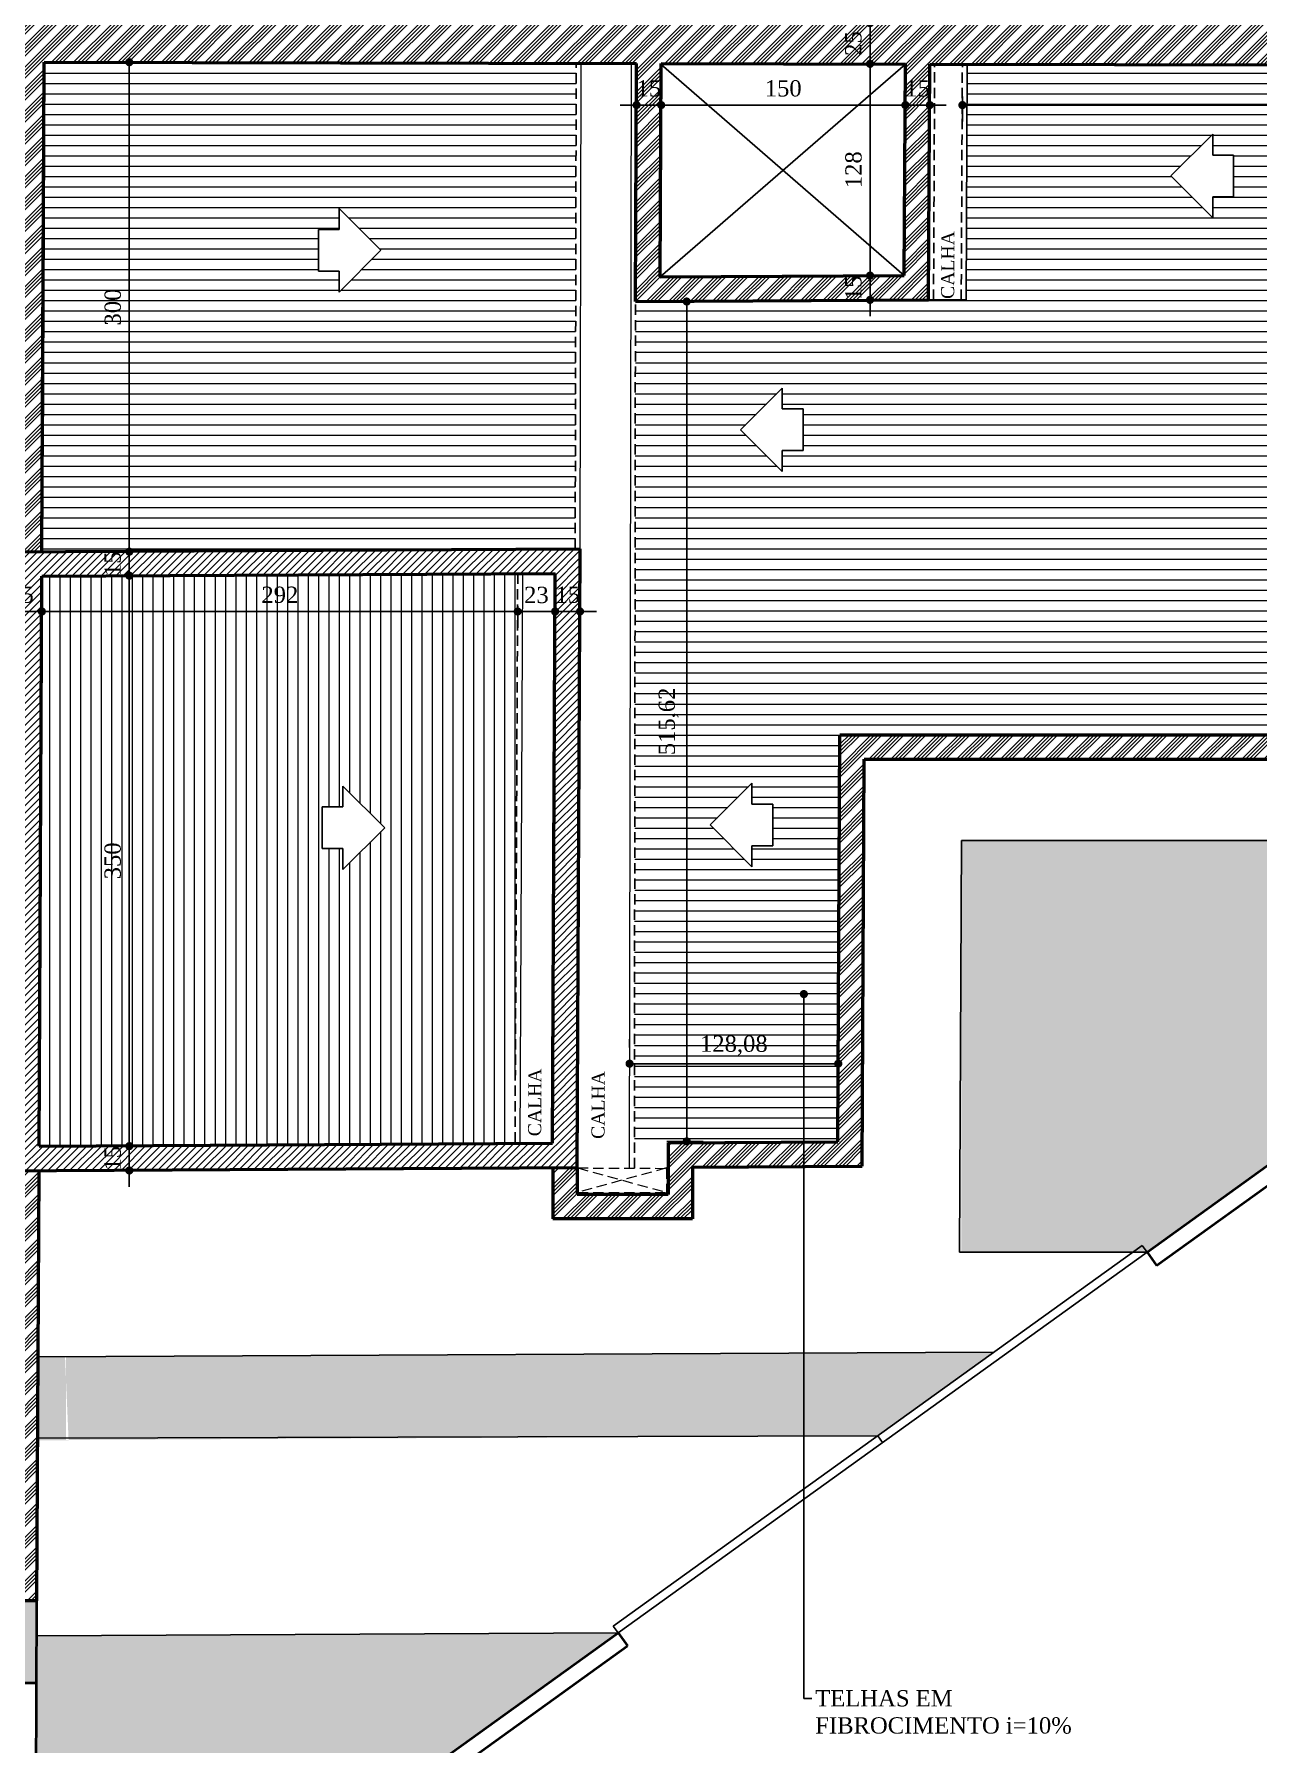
# Model space of a CAD drawing. Header units: millimetres. Extents: x 103208 to 171806, y -164 to 10038.
# Drawn here: x 121758 to 122509, y 5915 to 6964 of the extents above; entities that cross this region are included whole.
import ezdxf
from ezdxf import colors
from ezdxf.entities.mleader import LeaderData, LeaderLine
from ezdxf.math import Vec2, Vec3

# ---------------------------------------------------------------- set-up
doc = ezdxf.new("R2010")
doc.units = ezdxf.units.MM
doc.linetypes.add('HIDDEN', pattern=[9.525, 6.35, -3.175])
for name, color, linetype in [('ACESSORIOS', 2, 'Continuous'), ('Piso', 55, 'Continuous'), ('Piso Lay-out', 19, 'Continuous'), ('PN030', 3, 'Continuous'), ('Projeção Janela - Viga', 1, 'HIDDEN')]:
    doc.layers.add(name, color=color, linetype=linetype)
for name, color, linetype, lineweight in [('COTAS', 7, 'Continuous', 0), ('Hachura', 1, 'Continuous', 9), ('Parede Baixa', 5, 'Continuous', 50), ('Parede Corte', 4, 'Continuous', 40), ('Pisos Externos', 15, 'Continuous', 9), ('Portas - Janelas', 2, 'Continuous', 20), ('Projeção Janela', 15, 'HIDDEN', 9)]:
    doc.layers.add(name, color=color, linetype=linetype, lineweight=lineweight)
doc.styles.add('Valéria', font='romantic.ttf', dxfattribs={"height": 10})
doc.dimstyles.new('Cota - 50', dxfattribs={"dimtxt": 10, "dimasz": 5, "dimexe": 10, "dimexo": 20, "dimgap": 5, "dimtad": 1, "dimtxsty": 'Valéria', "dimblk": 'DOT', "dimcen": 0, "dimclrd": 12, "dimclre": 12, "dimclrt": 2, "dimazin": 2, "dimtfac": 1, "dimtix": 1, "dimtmove": 0, "dimatfit": 3, "dimldrblk": 'DOT', "dimfxl": 1, "dimarcsym": 0})

# ---------------------------------------------------------------- blocks, each defined once
blk = doc.blocks.new('_Dot')
at = {"color": 0, "linetype": 'ByBlock', "lineweight": -2}
blk.add_line((-0.5, 0), (-1, 0), dxfattribs=at)
at = {"color": 0, "linetype": 'ByBlock', "const_width": 0.5}
blk.add_lwpolyline([(-0.25, 0, 1), (0.25, 0, 1)], format="xyb", close=True, dxfattribs=at)
blk = doc.blocks.new('*D821')
at = {"color": 12, "lineweight": -2, "transparency": 16777216}
for p, q in [((121784.2, 6947.2), (121826.4, 6947.2)), ((121816.4, 6942.2), (121816.4, 6651.7)), ((121782.8, 6646.7), (121826.4, 6646.7))]:
    blk.add_line(p, q, dxfattribs=at)
at = {"layer": 'Defpoints', "color": 0, "transparency": 16777216}
for p in [(121764.2, 6947.2, 9825), (121762.8, 6646.7, 9825), (121816.4, 6646.7)]:
    blk.add_point(p, dxfattribs=at)
at = {"color": 12, "lineweight": -2, "transparency": 16777216, "xscale": 5, "yscale": 5, "zscale": 5}
for p, rotation in [((121816.4, 6947.2), 90), ((121816.4, 6646.7), 270)]:
    blk.add_blockref('_Dot', p, dxfattribs=dict(at, rotation=rotation))
at = {"color": 2, "transparency": 16777216, "insert": (121806.3, 6796.9), "char_height": 10, "attachment_point": 5, "rotation": 90, "style": 'Valéria'}
blk.add_mtext('300', dxfattribs=at)
blk = doc.blocks.new('*D822')
at = {"color": 12, "lineweight": -2, "transparency": 16777216}
for p, q in [((121816.4, 6651.7), (121816.4, 6656.7)), ((121796.4, 6646.7), (121806.4, 6646.7)), ((121816.4, 6646.7), (121816.4, 6632)), ((121796.5, 6632), (121806.4, 6632)), ((121816.4, 6627), (121816.4, 6622))]:
    blk.add_line(p, q, dxfattribs=at)
at = {"layer": 'Defpoints', "color": 0, "transparency": 16777216}
for p in [(121816.4, 6646.7), (121816.4, 6632), (121816.5, 6632, 9825)]:
    blk.add_point(p, dxfattribs=at)
at = {"color": 12, "lineweight": -2, "transparency": 16777216, "xscale": 5, "yscale": 5, "zscale": 5}
for p, rotation in [((121816.4, 6646.7), 270), ((121816.4, 6632), 90)]:
    blk.add_blockref('_Dot', p, dxfattribs=dict(at, rotation=rotation))
at = {"color": 2, "transparency": 16777216, "insert": (121806.2, 6639.3), "char_height": 10, "attachment_point": 5, "rotation": 90, "style": 'Valéria'}
blk.add_mtext('15', dxfattribs=at)
blk = doc.blocks.new('*D823')
at = {"color": 12, "lineweight": -2, "transparency": 16777216}
for p, q in [((121796.5, 6632), (121806.4, 6632)), ((121816.4, 6627), (121816.4, 6286.8)), ((121781.1, 6281.8), (121826.4, 6281.8))]:
    blk.add_line(p, q, dxfattribs=at)
at = {"layer": 'Defpoints', "color": 0, "transparency": 16777216}
for p in [(121816.5, 6632, 9825), (121761.1, 6281.8, 9825), (121816.4, 6281.8)]:
    blk.add_point(p, dxfattribs=at)
at = {"color": 12, "lineweight": -2, "transparency": 16777216, "xscale": 5, "yscale": 5, "zscale": 5}
for p, rotation in [((121816.4, 6632), 90), ((121816.4, 6281.8), 270)]:
    blk.add_blockref('_Dot', p, dxfattribs=dict(at, rotation=rotation))
at = {"color": 2, "transparency": 16777216, "insert": (121806.2, 6456.9), "char_height": 10, "attachment_point": 5, "rotation": 90, "style": 'Valéria'}
blk.add_mtext('350', dxfattribs=at)
blk = doc.blocks.new('*D824')
at = {"color": 12, "lineweight": -2, "transparency": 16777216}
for p, q in [((121816.4, 6286.8), (121816.4, 6291.8)), ((121781.1, 6281.8), (121826.4, 6281.8)), ((121816.4, 6281.8), (121816.4, 6266.8)), ((121781, 6266.8), (121826.4, 6266.8)), ((121816.4, 6261.8), (121816.4, 6256.8))]:
    blk.add_line(p, q, dxfattribs=at)
at = {"layer": 'Defpoints', "color": 0, "transparency": 16777216}
for p in [(121761.1, 6281.8, 9825), (121761, 6266.8, 9825), (121816.4, 6266.8)]:
    blk.add_point(p, dxfattribs=at)
at = {"color": 12, "lineweight": -2, "transparency": 16777216, "xscale": 5, "yscale": 5, "zscale": 5}
for p, rotation in [((121816.4, 6281.8), 270), ((121816.4, 6266.8), 90)]:
    blk.add_blockref('_Dot', p, dxfattribs=dict(at, rotation=rotation))
at = {"color": 2, "transparency": 16777216, "insert": (121806.2, 6274.3), "char_height": 10, "attachment_point": 5, "rotation": 90, "style": 'Valéria'}
blk.add_mtext('15', dxfattribs=at)
blk = doc.blocks.new('*D825')
at = {"color": 12, "lineweight": -2, "transparency": 16777216}
for p, q in [((121737.7, 6607.9), (121737.7, 6600)), ((121742.7, 6610), (121757.7, 6610)), ((121762.7, 6607.8), (121762.7, 6600))]:
    blk.add_line(p, q, dxfattribs=at)
at = {"layer": 'Defpoints', "color": 0, "transparency": 16777216}
for p in [(121737.7, 6627.9, 9825), (121762.7, 6627.8, 9825), (121762.7, 6610)]:
    blk.add_point(p, dxfattribs=at)
at = {"color": 12, "lineweight": -2, "transparency": 16777216, "xscale": 5, "yscale": 5, "zscale": 5, "rotation": 180}
blk.add_blockref('_Dot', (121737.7, 6610), dxfattribs=at)
at = {"color": 12, "lineweight": -2, "transparency": 16777216, "xscale": 5, "yscale": 5, "zscale": 5}
blk.add_blockref('_Dot', (121762.7, 6610), dxfattribs=at)
at = {"color": 2, "transparency": 16777216, "insert": (121750.2, 6620.2), "char_height": 10, "attachment_point": 5, "style": 'Valéria'}
blk.add_mtext('25', dxfattribs=at)
blk = doc.blocks.new('*D826')
at = {"color": 12, "lineweight": -2, "transparency": 16777216}
for p, q in [((122054.8, 6613.3), (122054.8, 6600)), ((121762.7, 6607.8), (121762.7, 6600)), ((121767.7, 6610), (122049.8, 6610))]:
    blk.add_line(p, q, dxfattribs=at)
at = {"layer": 'Defpoints', "color": 0, "transparency": 16777216}
for p in [(121762.7, 6627.8, 9825), (122054.8, 6633.3, 9825), (122054.8, 6610)]:
    blk.add_point(p, dxfattribs=at)
at = {"color": 12, "lineweight": -2, "transparency": 16777216, "xscale": 5, "yscale": 5, "zscale": 5, "rotation": 180}
blk.add_blockref('_Dot', (121762.7, 6610), dxfattribs=at)
at = {"color": 12, "lineweight": -2, "transparency": 16777216, "xscale": 5, "yscale": 5, "zscale": 5}
blk.add_blockref('_Dot', (122054.8, 6610), dxfattribs=at)
at = {"color": 2, "transparency": 16777216, "insert": (121908.8, 6620.2), "char_height": 10, "attachment_point": 5, "style": 'Valéria'}
blk.add_mtext('292', dxfattribs=at)
blk = doc.blocks.new('*D827')
at = {"color": 12, "lineweight": -2, "transparency": 16777216}
for p, q in [((122054.8, 6613.3), (122054.8, 6600)), ((122077.8, 6613.4), (122077.8, 6600)), ((122049.8, 6610), (122044.8, 6610)), ((122054.8, 6610), (122077.8, 6610)), ((122082.8, 6610), (122087.8, 6610))]:
    blk.add_line(p, q, dxfattribs=at)
at = {"layer": 'Defpoints', "color": 0, "transparency": 16777216}
for p in [(122077.8, 6633.4, 9825), (122054.8, 6633.3, 9825), (122077.8, 6610)]:
    blk.add_point(p, dxfattribs=at)
at = {"color": 12, "lineweight": -2, "transparency": 16777216, "xscale": 5, "yscale": 5, "zscale": 5}
blk.add_blockref('_Dot', (122054.8, 6610), dxfattribs=at)
at = {"color": 12, "lineweight": -2, "transparency": 16777216, "xscale": 5, "yscale": 5, "zscale": 5, "rotation": 180}
blk.add_blockref('_Dot', (122077.8, 6610), dxfattribs=at)
at = {"color": 2, "transparency": 16777216, "insert": (122066.3, 6620.1), "char_height": 10, "attachment_point": 5, "style": 'Valéria'}
blk.add_mtext('23', dxfattribs=at)
blk = doc.blocks.new('*D828')
at = {"color": 12, "lineweight": -2, "transparency": 16777216}
for p, q in [((122093.1, 6628.5), (122093.1, 6600)), ((122077.8, 6613.4), (122077.8, 6600)), ((122072.8, 6610), (122067.8, 6610)), ((122077.8, 6610), (122093.1, 6610)), ((122098.1, 6610), (122103.1, 6610))]:
    blk.add_line(p, q, dxfattribs=at)
at = {"layer": 'Defpoints', "color": 0, "transparency": 16777216}
for p in [(122093.1, 6648.5, 9825), (122077.8, 6633.4, 9825), (122093.1, 6610)]:
    blk.add_point(p, dxfattribs=at)
at = {"color": 12, "lineweight": -2, "transparency": 16777216, "xscale": 5, "yscale": 5, "zscale": 5}
blk.add_blockref('_Dot', (122077.8, 6610), dxfattribs=at)
at = {"color": 12, "lineweight": -2, "transparency": 16777216, "xscale": 5, "yscale": 5, "zscale": 5, "rotation": 180}
blk.add_blockref('_Dot', (122093.1, 6610), dxfattribs=at)
at = {"color": 2, "transparency": 16777216, "insert": (122085.5, 6620.2), "char_height": 10, "attachment_point": 5, "style": 'Valéria'}
blk.add_mtext('15', dxfattribs=at)
blk = doc.blocks.new('*D829')
at = {"color": 12, "lineweight": -2, "transparency": 16777216}
for p, q in [((122276.7, 6971.2), (122281.1, 6971.2)), ((122271.1, 6966.2), (122271.1, 6951.2)), ((122276.7, 6946.2), (122281.1, 6946.2))]:
    blk.add_line(p, q, dxfattribs=at)
at = {"layer": 'Defpoints', "color": 0, "transparency": 16777216}
for p in [(122256.7, 6971.2, 9825), (122256.7, 6946.2, 9825), (122271.1, 6946.2)]:
    blk.add_point(p, dxfattribs=at)
at = {"color": 12, "lineweight": -2, "transparency": 16777216, "xscale": 5, "yscale": 5, "zscale": 5}
for p, rotation in [((122271.1, 6971.2), 90), ((122271.1, 6946.2), 270)]:
    blk.add_blockref('_Dot', p, dxfattribs=dict(at, rotation=rotation))
at = {"color": 2, "transparency": 16777216, "insert": (122260.9, 6958.7), "char_height": 10, "attachment_point": 5, "rotation": 90, "style": 'Valéria'}
blk.add_mtext('25', dxfattribs=at)
blk = doc.blocks.new('*D830')
at = {"color": 12, "lineweight": -2, "transparency": 16777216}
for p, q in [((122271.1, 6941.2), (122271.1, 6821.2)), ((122276.7, 6946.2), (122281.1, 6946.2)), ((122272.2, 6816.2), (122261.1, 6816.2))]:
    blk.add_line(p, q, dxfattribs=at)
at = {"layer": 'Defpoints', "color": 0, "transparency": 16777216}
for p in [(122256.7, 6946.2, 9825), (122271.1, 6816.2), (122292.2, 6816.2, 9825)]:
    blk.add_point(p, dxfattribs=at)
at = {"color": 12, "lineweight": -2, "transparency": 16777216, "xscale": 5, "yscale": 5, "zscale": 5}
for p, rotation in [((122271.1, 6946.2), 90), ((122271.1, 6816.2), 270)]:
    blk.add_blockref('_Dot', p, dxfattribs=dict(at, rotation=rotation))
at = {"color": 2, "transparency": 16777216, "insert": (122261, 6881.2), "char_height": 10, "attachment_point": 5, "rotation": 90, "style": 'Valéria'}
blk.add_mtext('128', dxfattribs=at)
blk = doc.blocks.new('*D831')
at = {"color": 12, "lineweight": -2, "transparency": 16777216}
for p, q in [((122271.1, 6821.2), (122271.1, 6826.2)), ((122272.2, 6816.2), (122261.1, 6816.2)), ((122271.1, 6816.2), (122271.1, 6801.3)), ((122287.1, 6801.3), (122261.1, 6801.3)), ((122271.1, 6796.3), (122271.1, 6791.3))]:
    blk.add_line(p, q, dxfattribs=at)
at = {"layer": 'Defpoints', "color": 0, "transparency": 16777216}
for p in [(122292.2, 6816.2, 9825), (122271.1, 6801.3), (122307.1, 6801.3, 9825)]:
    blk.add_point(p, dxfattribs=at)
at = {"color": 12, "lineweight": -2, "transparency": 16777216, "xscale": 5, "yscale": 5, "zscale": 5}
for p, rotation in [((122271.1, 6816.2), 270), ((122271.1, 6801.3), 90)]:
    blk.add_blockref('_Dot', p, dxfattribs=dict(at, rotation=rotation))
at = {"color": 2, "transparency": 16777216, "insert": (122260.9, 6808.7), "char_height": 10, "attachment_point": 5, "rotation": 90, "style": 'Valéria'}
blk.add_mtext('15', dxfattribs=at)
blk = doc.blocks.new('*D832')
at = {"color": 12, "lineweight": -2, "transparency": 16777216}
for p, q in [((122122.8, 6920.9), (122117.8, 6920.9)), ((122127.8, 6926.4), (122127.8, 6910.9)), ((122127.8, 6920.9), (122142.9, 6920.9)), ((122142.9, 6925.9), (122142.9, 6910.9)), ((122147.9, 6920.9), (122152.9, 6920.9))]:
    blk.add_line(p, q, dxfattribs=at)
at = {"layer": 'Defpoints', "color": 0, "transparency": 16777216}
for p in [(122127.8, 6946.4, 9825), (122142.9, 6945.9, 9825), (122142.9, 6920.9)]:
    blk.add_point(p, dxfattribs=at)
at = {"color": 12, "lineweight": -2, "transparency": 16777216, "xscale": 5, "yscale": 5, "zscale": 5}
blk.add_blockref('_Dot', (122127.8, 6920.9), dxfattribs=at)
at = {"color": 12, "lineweight": -2, "transparency": 16777216, "xscale": 5, "yscale": 5, "zscale": 5, "rotation": 180}
blk.add_blockref('_Dot', (122142.9, 6920.9), dxfattribs=at)
at = {"color": 2, "transparency": 16777216, "insert": (122135.3, 6931.1), "char_height": 10, "attachment_point": 5, "style": 'Valéria'}
blk.add_mtext('15', dxfattribs=at)
blk = doc.blocks.new('*D833')
at = {"color": 12, "lineweight": -2, "transparency": 16777216}
for p, q in [((122142.9, 6925.9), (122142.9, 6910.9)), ((122147.9, 6920.9), (122287.8, 6920.9)), ((122292.8, 6926.1), (122292.8, 6910.9))]:
    blk.add_line(p, q, dxfattribs=at)
at = {"layer": 'Defpoints', "color": 0, "transparency": 16777216}
for p in [(122142.9, 6945.9, 9825), (122292.8, 6946.1, 9825), (122292.8, 6920.9)]:
    blk.add_point(p, dxfattribs=at)
at = {"color": 12, "lineweight": -2, "transparency": 16777216, "xscale": 5, "yscale": 5, "zscale": 5, "rotation": 180}
blk.add_blockref('_Dot', (122142.9, 6920.9), dxfattribs=at)
at = {"color": 12, "lineweight": -2, "transparency": 16777216, "xscale": 5, "yscale": 5, "zscale": 5}
blk.add_blockref('_Dot', (122292.8, 6920.9), dxfattribs=at)
at = {"color": 2, "transparency": 16777216, "insert": (122217.8, 6931.1), "char_height": 10, "attachment_point": 5, "style": 'Valéria'}
blk.add_mtext('150', dxfattribs=at)
blk = doc.blocks.new('*D834')
at = {"color": 12, "lineweight": -2, "transparency": 16777216}
for p, q in [((122287.8, 6920.9), (122282.8, 6920.9)), ((122292.8, 6926.1), (122292.8, 6910.9)), ((122292.8, 6920.9), (122307.8, 6920.9)), ((122307.8, 6926.1), (122307.8, 6910.9)), ((122312.8, 6920.9), (122317.8, 6920.9))]:
    blk.add_line(p, q, dxfattribs=at)
at = {"layer": 'Defpoints', "color": 0, "transparency": 16777216}
for p in [(122292.8, 6946.1, 9825), (122307.8, 6946.1, 9825), (122307.8, 6920.9)]:
    blk.add_point(p, dxfattribs=at)
at = {"color": 12, "lineweight": -2, "transparency": 16777216, "xscale": 5, "yscale": 5, "zscale": 5}
blk.add_blockref('_Dot', (122292.8, 6920.9), dxfattribs=at)
at = {"color": 12, "lineweight": -2, "transparency": 16777216, "xscale": 5, "yscale": 5, "zscale": 5, "rotation": 180}
blk.add_blockref('_Dot', (122307.8, 6920.9), dxfattribs=at)
at = {"color": 2, "transparency": 16777216, "insert": (122300.3, 6931.1), "char_height": 10, "attachment_point": 5, "style": 'Valéria'}
blk.add_mtext('15', dxfattribs=at)
blk = doc.blocks.new('*D835')
at = {"color": 12, "lineweight": -2, "transparency": 16777216}
for p, q in [((122327.8, 6926.1), (122327.8, 6910.9)), ((122332.8, 6920.9), (122832.1, 6920.9)), ((122837.1, 6925), (122837.1, 6910.9))]:
    blk.add_line(p, q, dxfattribs=at)
at = {"layer": 'Defpoints', "color": 0, "transparency": 16777216}
for p in [(122327.8, 6946.1, 9825), (122837.1, 6945, 9825), (122837.1, 6920.9)]:
    blk.add_point(p, dxfattribs=at)
at = {"color": 12, "lineweight": -2, "transparency": 16777216, "xscale": 5, "yscale": 5, "zscale": 5, "rotation": 180}
blk.add_blockref('_Dot', (122327.8, 6920.9), dxfattribs=at)
at = {"color": 12, "lineweight": -2, "transparency": 16777216, "xscale": 5, "yscale": 5, "zscale": 5}
blk.add_blockref('_Dot', (122837.1, 6920.9), dxfattribs=at)
at = {"color": 2, "transparency": 16777216, "insert": (122582.4, 6931.2), "char_height": 10, "attachment_point": 5, "style": 'Valéria'}
blk.add_mtext('509', dxfattribs=at)
blk = doc.blocks.new('*D840')
at = {"color": 12, "lineweight": -2, "transparency": 16777216}
for p, q in [((122147.1, 6800.3), (122168.6, 6800.3)), ((122158.6, 6795.3), (122158.6, 6289.7)), ((122146.4, 6284.7), (122168.6, 6284.7))]:
    blk.add_line(p, q, dxfattribs=at)
at = {"layer": 'Defpoints', "color": 0, "transparency": 16777216}
for p in [(122127.1, 6800.3, 9825), (122126.4, 6284.7, 9825), (122158.6, 6284.7)]:
    blk.add_point(p, dxfattribs=at)
at = {"color": 12, "lineweight": -2, "transparency": 16777216, "xscale": 5, "yscale": 5, "zscale": 5}
for p, rotation in [((122158.6, 6800.3), 90), ((122158.6, 6284.7), 270)]:
    blk.add_blockref('_Dot', p, dxfattribs=dict(at, rotation=rotation))
at = {"color": 2, "transparency": 16777216, "insert": (122147.5, 6542.5), "char_height": 10, "attachment_point": 5, "rotation": 90, "style": 'Valéria'}
blk.add_mtext('515,62', dxfattribs=at)
blk = doc.blocks.new('*D841')
at = {"color": 12, "lineweight": -2, "transparency": 16777216}
for p, q in [((122123.5, 6347.4), (122123.5, 6342.4)), ((122251.6, 6346.8), (122251.6, 6342.4)), ((122128.5, 6332.4), (122246.6, 6332.4))]:
    blk.add_line(p, q, dxfattribs=at)
at = {"layer": 'Defpoints', "color": 0, "transparency": 16777216}
for p in [(122251.6, 6332.4), (122123.5, 6327.4, 9825), (122251.6, 6326.8, 9825)]:
    blk.add_point(p, dxfattribs=at)
at = {"color": 12, "lineweight": -2, "transparency": 16777216, "xscale": 5, "yscale": 5, "zscale": 5, "rotation": 180}
blk.add_blockref('_Dot', (122123.5, 6332.4), dxfattribs=at)
at = {"color": 12, "lineweight": -2, "transparency": 16777216, "xscale": 5, "yscale": 5, "zscale": 5}
blk.add_blockref('_Dot', (122251.6, 6332.4), dxfattribs=at)
at = {"color": 2, "transparency": 16777216, "insert": (122187.5, 6343.5), "char_height": 10, "attachment_point": 5, "style": 'Valéria'}
blk.add_mtext('128,08', dxfattribs=at)

msp = doc.modelspace()

# ---------------------------------------------------------------- hatches: boundary and pattern name
h = msp.add_hatch()
h.set_pattern_fill('GRASS2', color=74, scale=15, pattern_type=2)
h.set_pattern_definition([(360, (7653.407, 20.978), (15, 15), [2.25, -0.45, 0.6, -0.45, 2.25, -9]), (360, (7652.657, 21.428), (15, 15), [1.5, -1.125, 2.25, -1.125, 1.5, -7.5]), (360, (7657.907, 27.428), (15, 15), [1.875, -0.75, 1.875, -10.5]), (360, (7650.407, 30.428), (15, 15), [0.75, -1.5, 0.75, -12]), (90, (7651.907, 30.428), (-15, 15), [1.35, -13.65]), (90, (7656.407, 21.428), (-15, 15), [1.5, -13.5]), (90, (7660.157, 27.428), (-15, 15), [1.5, -13.5]), (45, (7658.357, 21.278), (1e-14, 15), [1.5, -19.7132034]), (135, (7654.457, 21.278), (-15, 1e-14), [1.5, -19.7132034]), (63.434949, (7657.9066, 21.3526), (8e-10, 15), [1.5, -32.0410197]), (75.9637565, (7657.1566, 21.4276), (5e-10, 15), [1.5, -60.3465844]), (75.9637565, (7660.9066, 27.4276), (5e-10, 15), [1.2, -60.6465844]), (75.9637565, (7652.2066, 30.4276), (5e-10, 15), [1.05, -60.7965844]), (104.0362435, (7655.6566, 21.4276), (-5e-10, 15), [1.5, -60.3465844]), (104.0362435, (7659.4066, 27.4276), (-5e-10, 15), [1.2, -60.6465844]), (104.0362435, (7651.6066, 30.4276), (-5e-10, 15), [1.05, -60.7965844]), (116.565051, (7654.9066, 21.3526), (-6e-09, 15), [1.5, -32.041002])])
h.paths.add_polyline_path([(121761.21498, 6152.48125), (121776.92532, 6152.48125), (121779.11686, 6101.23834), (121760.33736, 6101.22174)])
h.paths.add_polyline_path([(121777.49068, 6152.20023), (122347.09427, 6155.18542), (122275.86681, 6103.93504), (121777.58228, 6101.39069)])
h.paths.add_polyline_path([(122991.26447, 6805.74609), (123102.62035, 6805.74609)], flags=16)
h.paths.add_polyline_path([(122901.89529, 6844.18552), (123237.17887, 6844.18552), (123237.20628, 6789.23759), (122901.28772, 6547.78506)])
h.paths.add_polyline_path([(123020.16255, 6960.08453), (123022.87727, 6960.03362), (122902.13276, 6960.03362), (122902.13276, 6924.15925), (123237.1373, 6924.15925), (123237.1373, 6960.03362), (123133.20132, 6960.03362), (123130.48661, 6960.08453)])
h.paths.add_polyline_path([(122534.95752, 6358.51181), (122424.71646, 6358.51181)], flags=16)
h.paths.add_polyline_path([(122327.16109, 6469.35326), (122792.28369, 6469.35326), (122441.13549, 6216.6912), (122327.16109, 6216.6912)])
h.paths.add_polyline_path([(121793.07718, 5912.27838), (121793.07718, 5804.25891)], flags=16)
h.paths.add_polyline_path([(121759.61924, 5981.13113), (122116.43765, 5983.061), (121758.4005, 5725.44212)])
at = {"layer": 'Hachura', "transparency": 33554559}
h = msp.add_hatch(dxfattribs=at)
h.set_pattern_fill('ANSI31', color=256, scale=2, angle=585)
h.paths.add_polyline_path([(121761.05236, 6281.79688), (122053.16363, 6283.37678), (122054.8313, 6633.25056), (121762.72004, 6631.67067)])
h.paths.add_polyline_path([(121934.76595, 6490.03507), (121947.56595, 6490.03507), (121947.56595, 6502.83507), (121973.16595, 6477.23507), (121947.56595, 6451.63507), (121947.56595, 6464.43507), (121934.76595, 6464.43507)], flags=16)
at = {"layer": 'Piso', "true_color": 0x4b81b4}
h = msp.add_hatch(dxfattribs=at)
h.set_pattern_fill('ANSI34', color=145, scale=0.5, angle=360)
h.paths.add_polyline_path([(122307.77252, 6946.06429), (122837.10176, 6944.97926), (122836.60886, 6704.51998), (122600.11219, 6534.35326), (122252.56962, 6534.35326), (122251.37845, 6284.44883), (122147.1702, 6283.58343), (122147.0987, 6268.58283), (122266.30751, 6269.52936), (122267.49829, 6519.35326), (122604.94784, 6519.35326), (122851.59311, 6696.82222), (122852.15298, 6969.94846), (122736.74291, 6970.18503), (122736.6457, 7300.89237), (122721.64569, 7300.92913), (122721.7429, 6970.21577), (121764.34307, 6972.17828), (121764.46523, 6997.80847), (121739.46552, 6997.92763), (121737.82086, 6652.88355), (121737.79061, 6646.53605), (121762.79154, 6646.67127), (121764.22391, 6947.17847), (122127.77223, 6946.43326), (122127.07564, 6800.29105), (122307.08233, 6801.26462)])
h.paths.add_polyline_path([(122292.15327, 6816.1841), (122142.24726, 6815.37332), (122142.87181, 6946.40231), (122292.77249, 6946.09504)], flags=16)
h = msp.add_hatch(dxfattribs=at)
h.set_pattern_fill('ANSI34', color=145, scale=0.5, angle=360)
h.paths.add_polyline_path([(120767.83188, 6657.507), (120770.57348, 7232.68666), (121318.49564, 7230.07498), (121318.56729, 7245.10572), (120755.64529, 7247.78889), (120751.06592, 6287.04871), (120766.06575, 6286.97721), (120767.71272, 6632.50729), (121737.7017, 6627.88383), (121737.82086, 6652.88355)])
h.paths.add_polyline_path([(121272.15885, 6515.10273), (121062.16115, 6516.087), (121061.54159, 6386.10397), (121271.5392, 6385.10301)], flags=17)
h.paths.add_polyline_path([(121256.61087, 6400.17434), (121076.61292, 6401.0323), (121077.08949, 6501.01686), (121257.08752, 6500.1732)], flags=16)
h.paths.add_polyline_path([(121443.99199, 6899.28687), (121233.99438, 6900.28782), (121233.37474, 6770.2893), (121443.37236, 6769.28834)], flags=17)
h.paths.add_polyline_path([(121428.44402, 6784.35967), (121248.44607, 6785.21763), (121248.92271, 6885.21649), (121428.92067, 6884.35853)], flags=16)
h.paths.add_polyline_path([(121760.98086, 6266.79628), (121735.97993, 6266.66106), (121734.79328, 6017.70457), (121186.87112, 6020.31624), (121186.79962, 6005.31641), (121759.7215, 6002.58558)])
at = {"layer": 'Piso', "true_color": 0xcd2027}
h = msp.add_hatch(dxfattribs=at)
h.set_pattern_fill('ANSI31', color=242, angle=360, style=0)
h.paths.add_polyline_path([(122092.83216, 6589.81406), (122092.83216, 6648.37496), (121738.2169, 6646.38766), (121736.33793, 6267.42056), (121846.54296, 6267.25904), (122091.33683, 6268.59824), (122091.33683, 6283.59846), (122091.37251, 6283.58343)])
h.paths.add_polyline_path([(122076.16448, 6283.50118), (121761.05236, 6281.79688), (121762.72004, 6631.67067), (122077.83216, 6633.37496)], flags=16)
at = {"layer": 'Piso', "true_color": 0x4b81b4}
h = msp.add_hatch(dxfattribs=at)
h.set_pattern_fill('ANSI34', color=145, scale=0.5, angle=360)
h.paths.add_polyline_path([(122091.34612, 6252.0521), (122091.34612, 6268.5017), (122076.30101, 6268.5017), (122076.30101, 6237.0521), (122091.34612, 6237.0521)])
h.paths.add_polyline_path([(122162.13445, 6252.0521), (122147.13445, 6252.0521), (122091.34612, 6252.0521), (122091.34612, 6237.0521), (122162.13445, 6237.0521)])
h.paths.add_polyline_path([(122162.13445, 6268.88481), (122147.13445, 6268.88481), (122147.13445, 6252.0521), (122162.13445, 6252.0521)])
at = {"layer": 'Piso', "true_color": 0x93278f}
h = msp.add_hatch(dxfattribs=at)
h.set_pattern_fill('ANSI38', color=217, scale=0.5, angle=360)
h.paths.add_polyline_path([(121759.7215, 6002.58558), (121749.72161, 6002.63325), (121749.55313, 5967.28584), (121201.63097, 5969.89751), (121201.79945, 6005.24492), (121186.79962, 6005.31641), (121186.55964, 5954.96918), (121759.48152, 5952.23834)])
at = {"layer": 'Pisos Externos', "transparency": 33554559}
h = msp.add_hatch(dxfattribs=at)
h.set_pattern_fill('ANSI31', color=256, scale=2, angle=675)
h.paths.add_polyline_path([(122090.72263, 6946.50921), (121764.22391, 6947.17847), (121762.79154, 6646.67127), (122090.11164, 6648.4416)])
h.paths.add_polyline_path([(121945.26614, 6806.13863), (121945.26614, 6818.93863), (121932.46614, 6818.93863), (121932.46614, 6844.53863), (121945.26614, 6844.53863), (121945.26614, 6857.33863), (121970.86614, 6831.73863)], flags=16)
h.paths.add_polyline_path([(122837.10176, 6944.97926), (122330.77206, 6946.01715), (122330.0821, 6801.26465), (122307.08285, 6801.37428), (122307.08233, 6801.26462), (122127.07564, 6800.29105), (122126.43512, 6283.77307), (122251.37845, 6284.44883), (122252.56962, 6534.35326), (122600.11219, 6534.35326), (122836.60886, 6704.51998)])
h.paths.add_polyline_path([(122230.0451, 6734.33908), (122230.0451, 6708.73908), (122217.2451, 6708.73908), (122217.2451, 6695.93908), (122191.6451, 6721.53908), (122217.2451, 6747.13908), (122217.2451, 6734.33908)], flags=16)
h.paths.add_polyline_path([(122455.85044, 6877.36928), (122481.45044, 6902.96928), (122481.45044, 6890.16928), (122494.25044, 6890.16928), (122494.25044, 6864.56928), (122481.45044, 6864.56928), (122481.45044, 6851.76928)], flags=16)
h.paths.add_polyline_path([(122198.56565, 6504.53318), (122198.56565, 6491.73318), (122211.36565, 6491.73318), (122211.36565, 6466.13318), (122198.56565, 6466.13318), (122198.56565, 6453.33318), (122172.96565, 6478.93318)], flags=16)

# ---------------------------------------------------------------- linework, layer by layer
for p, q in [((122325.95678, 6216.6912, 9825), (122327.16109, 6469.35326, 9825)), ((122327.16109, 6469.35326, 9825), (122792.28369, 6469.35326, 9825)), ((122325.95678, 6216.6912, 9825), (122441.13703, 6216.6912, 9825)), ((121760.0534, 6152.43906, -56307.89115), (122347.09427, 6155.18542, 9825)), ((121760.19745, 6102.43927, -56307.89115), (122275.85279, 6103.92495, 9825)), ((121759.61924, 5981.13113, 9825), (122116.43765, 5983.061, 9825)), ((122075.35995, 5953.50431), (122075.35995, 5953.50431, 9825))]:
    msp.add_line(p, q)
at = {"layer": 'ACESSORIOS'}
for p, q in [((122330.0821, 6801.26465, 9825), (122330.77228, 6946.06432, 9825)), ((122307.08236, 6801.37428, 9825), (122330.0821, 6801.26465, 9825)), ((122113.51738, 5987.11957, 9825), (122438.21624, 6220.75051, 9825)), ((122116.43765, 5983.061, 9825), (122441.13651, 6216.69193, 9825)), ((122441.13651, 6216.69193, 9825), (122438.21624, 6220.75051, 9825)), ((122278.78708, 6099.87646, 9825), (122275.86681, 6103.93504, 9825)), ((122116.43765, 5983.061, 9825), (122113.51738, 5987.11957, 9825))]:
    msp.add_line(p, q, dxfattribs=at)
at = {"layer": 'Parede Baixa'}
for p, q in [((121762.79154, 6646.67127, 9825), (121764.22391, 6947.17847, 9825)), ((121763.07112, 6705.32792, 9825), (121764.22391, 6947.17847, 9825)), ((121764.22391, 6947.17847, 9825), (122127.77223, 6946.43326, 9825)), ((122127.07564, 6800.29105, 9825), (122127.77223, 6946.43326, 9825)), ((122142.24726, 6815.37332, 9825), (122142.87181, 6946.40231, 9825)), ((122142.87181, 6946.40231, 9825), (122292.77249, 6946.09504, 9825)), ((122292.15327, 6816.1841, 9825), (122292.77249, 6946.09504, 9825)), ((122307.08233, 6801.26462, 9825), (122307.77252, 6946.06429, 9825)), ((122307.77252, 6946.06429, 9825), (122837.10176, 6944.97926, 9825)), ((122142.24726, 6815.37332, 9825), (122292.15327, 6816.1841, 9825)), ((122127.07564, 6800.29105, 9825), (122307.08233, 6801.26462, 9825)), ((121737.79061, 6646.53605, 9825), (122093.11168, 6648.45782, 9825)), ((122091.30101, 6268.58283, 9825), (122093.11168, 6648.45782, 9825)), ((121762.72004, 6631.67067, 9825), (122077.83216, 6633.37496, 9825)), ((122076.16448, 6283.50118, 9825), (122077.83216, 6633.37496, 9825)), ((121761.05236, 6281.79688, 9825), (121762.72004, 6631.67067, 9825)), ((122251.37845, 6284.44883, 9825), (122252.56962, 6534.35326, 9825)), ((122252.56962, 6534.35326, 9825), (122600.11219, 6534.35326, 9825)), ((122266.30751, 6269.52936, 9825), (122267.49829, 6519.35326, 9825)), ((122267.49829, 6519.35326, 9825), (122604.94784, 6519.35326, 9825)), ((121761.05236, 6281.79688, 9825), (122076.16448, 6283.50118, 9825)), ((122147.13445, 6283.88502, 9825), (122251.37845, 6284.44883, 9825)), ((122147.13445, 6283.88502, 9825), (122147.13445, 6252.0521, 9825)), ((121735.97993, 6266.66106, 9825), (122091.30101, 6268.58283, 9825)), ((121759.72135, 6002.55467, 9825), (121760.98086, 6266.79628, 9825)), ((122076.30101, 6268.5017, 9772.53786), (122076.30101, 6237.0521, -10564.60501)), ((122091.30101, 6268.58283, 9825), (122091.30101, 6252.0521, -864.73293)), ((122161.41234, 6268.96203, 9825), (122266.30751, 6269.52936, 9825)), ((122162.13445, 6268.88481, 9825), (122162.13445, 6237.0521, 9825)), ((122147.13445, 6252.0521, 9825), (122091.30101, 6252.0521, 9825)), ((122162.13445, 6237.0521, 9825), (122076.30101, 6237.0521, 9825)), ((121759.7215, 6002.58558, 9825), (121186.79962, 6005.31641, 9825))]:
    msp.add_line(p, q, dxfattribs=at)
at = {"layer": 'Parede Corte'}
for p, q in [((122441.13651, 6216.69193, 9825), (123179.35357, 6747.86209, 9825)), ((122446.97031, 6208.58439, 9825), (123184.84421, 6739.52325, 9825)), ((122441.13651, 6216.69193, 9825), (122446.97031, 6208.58439, 9825)), ((121758.4005, 5725.44212, 9825), (121759.72135, 6002.55467, 9825)), ((121758.4005, 5725.44212, 9825), (122116.43765, 5983.061, 9825)), ((122116.43765, 5983.061, 9825), (122122.2746, 5974.94884, 9825)), ((121471.25699, 5506.50763, 9825), (122122.2746, 5974.94884, 9825)), ((121186.55964, 5954.96918, 9825), (121759.48152, 5952.23834, 9825))]:
    msp.add_line(p, q, dxfattribs=at)
at = {"layer": 'Piso'}
for p, q in [((122142.24726, 6815.37332, 9825), (122292.77249, 6946.09504, 9825)), ((122142.86926, 6945.86569, 9825), (122292.15327, 6816.1841, 9825))]:
    msp.add_line(p, q, dxfattribs=at)
at = {"layer": 'PN030'}
for p, q in [((122455.85044, 6877.36928), (122481.45044, 6902.96928)), ((122481.45044, 6902.96928), (122481.45044, 6890.16928)), ((122494.25044, 6890.16928), (122481.45044, 6890.16928)), ((122494.25044, 6890.16928), (122494.25044, 6864.56928)), ((122455.85044, 6877.36928), (122481.45044, 6851.76928)), ((122481.45044, 6864.56928), (122481.45044, 6851.76928)), ((122494.25044, 6864.56928), (122481.45044, 6864.56928)), ((121970.86614, 6831.73863), (121945.26614, 6857.33863)), ((121945.26614, 6857.33863), (121945.26614, 6844.53863)), ((121932.46614, 6844.53863), (121945.26614, 6844.53863)), ((121932.46614, 6844.53863), (121932.46614, 6818.93863)), ((121970.86614, 6831.73863), (121945.26614, 6806.13863)), ((121932.46614, 6818.93863), (121945.26614, 6818.93863)), ((121945.26614, 6818.93863), (121945.26614, 6806.13863)), ((122191.6451, 6721.53908), (122217.2451, 6747.13908)), ((122217.2451, 6747.13908), (122217.2451, 6734.33908)), ((122230.0451, 6734.33908), (122217.2451, 6734.33908)), ((122230.0451, 6734.33908), (122230.0451, 6708.73908)), ((122191.6451, 6721.53908), (122217.2451, 6695.93908)), ((122217.2451, 6708.73908), (122217.2451, 6695.93908)), ((122230.0451, 6708.73908), (122217.2451, 6708.73908)), ((121973.16595, 6477.23507), (121947.56595, 6502.83507)), ((121947.56595, 6502.83507), (121947.56595, 6490.03507)), ((122172.96565, 6478.93318), (122198.56565, 6504.53318)), ((122198.56565, 6504.53318), (122198.56565, 6491.73318)), ((121934.76595, 6490.03507), (121947.56595, 6490.03507)), ((121934.76595, 6490.03507), (121934.76595, 6464.43507)), ((122211.36565, 6491.73318), (122198.56565, 6491.73318)), ((122211.36565, 6491.73318), (122211.36565, 6466.13318)), ((121973.16595, 6477.23507), (121947.56595, 6451.63507)), ((122172.96565, 6478.93318), (122198.56565, 6453.33318)), ((122198.56565, 6466.13318), (122198.56565, 6453.33318)), ((122211.36565, 6466.13318), (122198.56565, 6466.13318)), ((121934.76595, 6464.43507), (121947.56595, 6464.43507)), ((121947.56595, 6464.43507), (121947.56595, 6451.63507))]:
    msp.add_line(p, q, dxfattribs=at)
at = {"layer": 'Portas - Janelas'}
for p, q in [((122093.11168, 6648.45782, 9825), (122093.72263, 6946.50306, 9825)), ((122123.38204, 6268.23817, 9825), (122124.77224, 6946.43941, 9825)), ((122057.83134, 6633.25056, 9825), (122056.16374, 6283.39301, 9825))]:
    msp.add_line(p, q, dxfattribs=at)
at = {"layer": 'Projeção Janela'}
for p, q in [((122146.14214, 6268.38933), (122091.67002, 6253.38933)), ((122091.67002, 6253.38933), (122091.67002, 6268.38933)), ((122091.67002, 6268.38933), (122146.07064, 6253.38933)), ((122091.67002, 6268.38933), (122146.1409, 6268.12969)), ((122146.1409, 6268.12969), (122146.1409, 6253.38933)), ((122091.67002, 6253.38933), (122146.07064, 6253.38933))]:
    msp.add_line(p, q, dxfattribs=at)
at = {"layer": 'Projeção Janela - Viga'}
for p, q in [((122090.11169, 6648.46397, 9825), (122090.72263, 6946.50921, 9825)), ((122310.08232, 6801.35998, 9825), (122310.77251, 6946.15965, 9825)), ((122327.08213, 6801.27895, 9825), (122327.77232, 6946.07862, 9825)), ((122126.41584, 6268.22371, 9825), (122127.07564, 6800.29105, 9825)), ((122054.83137, 6633.26486, 9825), (122053.16363, 6283.37678, 9825))]:
    msp.add_line(p, q, dxfattribs=at)

# ---------------------------------------------------------------- texts
at = {"layer": 'COTAS', "char_height": 8, "attachment_point": 1, "rotation": 89.76362299, "style": 'Valéria'}
for insert in [(122314.70825, 6801.90716, 19650), (122061.18326, 6287.86858, 19650), (122100.07043, 6286.23114, 39300)]:
    msp.add_mtext('{\\C1;CALHA}', dxfattribs=dict(at, insert=insert))

# ---------------------------------------------------------------- dimensions: what is measured, and where the dimension line sits
for base, p1, p2, picture, middle in [((122271.12803, 6946.169), (122256.74244, 6971.16895, 9825), (122256.6912, 6946.169, 9825), '*D829', (122260.93572, 6958.66897)), ((122158.64887, 6284.67602), (122127.07564, 6800.29105, 9825), (122126.43624, 6284.67602, 9825), '*D840', (122147.50242, 6542.48353))]:
    dim = msp.add_linear_dim(base=base, p1=p1, p2=p2, angle=90, dimstyle='Cota - 50')
    dim.commit()
    dim.dimension.update_dxf_attribs({"geometry": picture, "text_midpoint": middle})
for base, p1, p2, text, picture, middle in [((121816.4353, 6646.67127), (121764.22391, 6947.17847, 9825), (121762.79154, 6646.67127, 9825), '300', '*D821', (121806.32435, 6796.92487)), ((121816.43373, 6631.96162), (121816.4353, 6646.67127), (121816.51485, 6631.96162, 9825), '15', '*D822', (121806.24142, 6639.31645))]:
    dim = msp.add_linear_dim(base=base, p1=p1, p2=p2, angle=90, text=text, dimstyle='Cota - 50')
    dim.commit()
    dim.dimension.update_dxf_attribs({"geometry": picture, "text_midpoint": middle})
for base, p1, p2, text, picture, middle in [((122271.12803, 6816.1841), (122256.6912, 6946.169, 9825), (122292.15327, 6816.1841, 9825), '128', '*D830', (122261.02448, 6881.17655)), ((122271.12803, 6801.26462), (122292.15327, 6816.1841, 9825), (122307.08233, 6801.26462, 9825), '15', '*D831', (122260.93572, 6808.72436)), ((121816.43373, 6281.79688), (121816.51485, 6631.96162, 9825), (121761.05236, 6281.79688, 9825), '350', '*D823', (121806.24142, 6456.87925))]:
    dim = msp.add_linear_dim(base=base, p1=p1, p2=p2, angle=90, text=text, dimstyle='Cota - 50', override={"dimtmove": 1})
    dim.commit()
    dim.dimension.update_dxf_attribs({"geometry": picture, "text_midpoint": middle})
for base, p1, p2, text, picture, middle in [((122142.86926, 6920.90883), (122127.77223, 6946.43326, 9825), (122142.86926, 6945.86569, 9825), '15', '*D832', (122135.32074, 6931.10113)), ((122837.10176, 6920.90883), (122327.77232, 6946.07862, 9825), (122837.10176, 6944.97926, 9825), '509', '*D835', (122582.43704, 6931.16031))]:
    dim = msp.add_linear_dim(base=base, p1=p1, p2=p2, text=text, dimstyle='Cota - 50')
    dim.commit()
    dim.dimension.update_dxf_attribs({"geometry": picture, "text_midpoint": middle})
for base, p1, p2, text, picture, middle in [((122292.77249, 6920.90883), (122142.86926, 6945.86569, 9825), (122292.77249, 6946.09504, 9825), '150', '*D833', (122217.82088, 6931.10113)), ((122093.11168, 6610.04408), (122077.83216, 6633.37496, 9825), (122093.11168, 6648.45782, 9825), '15', '*D828', (122085.47192, 6620.23639)), ((122054.8313, 6610.04408), (121762.70142, 6627.76467, 9825), (122054.8313, 6633.25056, 9825), '292', '*D826', (121908.76636, 6620.2068))]:
    dim = msp.add_linear_dim(base=base, p1=p1, p2=p2, text=text, dimstyle='Cota - 50', override={"dimtmove": 1})
    dim.commit()
    dim.dimension.update_dxf_attribs({"geometry": picture, "text_midpoint": middle})
for base, p1, p2, picture, middle in [((122307.77252, 6920.90883), (122292.77249, 6946.09504, 9825), (122307.77252, 6946.06429, 9825), '*D834', (122300.2725, 6931.10113)), ((122077.83216, 6610.04408), (122054.8313, 6633.25056, 9825), (122077.83216, 6633.37496, 9825), '*D827', (122066.33173, 6620.14763))]:
    dim = msp.add_linear_dim(base=base, p1=p1, p2=p2, dimstyle='Cota - 50', override={"dimtmove": 1})
    dim.commit()
    dim.dimension.update_dxf_attribs({"geometry": picture, "text_midpoint": middle})
for base, p1, p2, picture, middle in [((121762.70142, 6610.04408), (121737.7017, 6627.88383, 9825), (121762.70142, 6627.76467, 9825), '*D825', (121750.20156, 6620.23639)), ((122251.58027, 6332.42139), (122123.50331, 6327.40107, 9825), (122251.58027, 6326.79059, 9825), '*D841', (122187.54179, 6343.48648))]:
    dim = msp.add_linear_dim(base=base, p1=p1, p2=p2, dimstyle='Cota - 50')
    dim.commit()
    dim.dimension.update_dxf_attribs({"geometry": picture, "text_midpoint": middle})
dim = msp.add_linear_dim(base=(121816.43373, 6266.79628), p1=(121761.05236, 6281.79688, 9825), p2=(121760.98086, 6266.79628, 9825), angle=90, dimstyle='Cota - 50', override={"dimtmove": 1})
dim.commit()
dim.dimension.update_dxf_attribs({"geometry": '*D824', "text_midpoint": (121806.24142, 6274.29658)})

# ---------------------------------------------------------------- leaders
at = {"layer": 'Piso Lay-out'}
ml = msp.add_multileader_mtext('Standard', dxfattribs=at)
ml.set_content('TELHAS EM \\PFIBROCIMENTO i=10%', color=2, style='Valéria')
ml.set_leader_properties(color=15)
ml.set_arrow_properties(name='DOT')
ml.build(insert=Vec2(0, 0))
ml.multileader.update_dxf_attribs({"dogleg_length": 5, "arrow_head_size": 5})
ctx = ml.context
ctx.base_point, ctx.char_height, ctx.arrow_head_size, ctx.plane_origin = Vec3(122235.46878, 5942.70102), 10, 5, Vec3(122229.58551, 6015.3685)
notes = []
notes.append((ctx, [(0, (1, 1, 0), (122230.46878, 5942.70102), (1, 0), 5, [(0, [(122230.46878, 6375.11669)], 0, [])])]))
ctx.mtext.insert, ctx.mtext.width, ctx.mtext.flow_direction = Vec3(122237.46878, 5947.80457), 168.4865619, 5
ml = msp.add_multileader_mtext('Standard', dxfattribs=at)
ml.set_content('LAJE i = 2% \\PIMPERMEABILIZADA', color=2, style='Valéria')
ml.set_leader_properties(color=15)
ml.set_arrow_properties(name='DOT')
ml.build(insert=Vec2(0, 0))
ml.multileader.update_dxf_attribs({"dogleg_length": 5, "arrow_head_size": 5})
ctx = ml.context
ctx.base_point, ctx.char_height, ctx.arrow_head_size, ctx.plane_origin = Vec3(121645.04037, 5551.33079), 10, 5, Vec3(121639.15711, 5623.99828)
notes.append((ctx, [(0, (1, 1, 0), (121640.04037, 5551.33079), (1, 0), 5, [(0, [(121640.04037, 5983.74647)], 0, [])])]))
ctx.mtext.insert, ctx.mtext.flow_direction = Vec3(121647.04037, 5556.33079), 5
for ctx, leaders in notes:
    for number, flags, end, landing, length, lines in leaders:
        leader = LeaderData()
        leader.index, (leader.has_last_leader_line, leader.has_dogleg_vector, leader.attachment_direction) = number, flags
        leader.last_leader_point, leader.dogleg_vector, leader.dogleg_length = Vec3(end), Vec3(landing), length
        for number, points, colour, breaks in lines:
            line = LeaderLine()
            line.index, line.vertices, line.color, line.breaks = number, Vec3.list(points), colors.encode_raw_color(colour), breaks
            leader.lines.append(line)
        ctx.leaders.append(leader)

doc.saveas('drawing.dxf')
